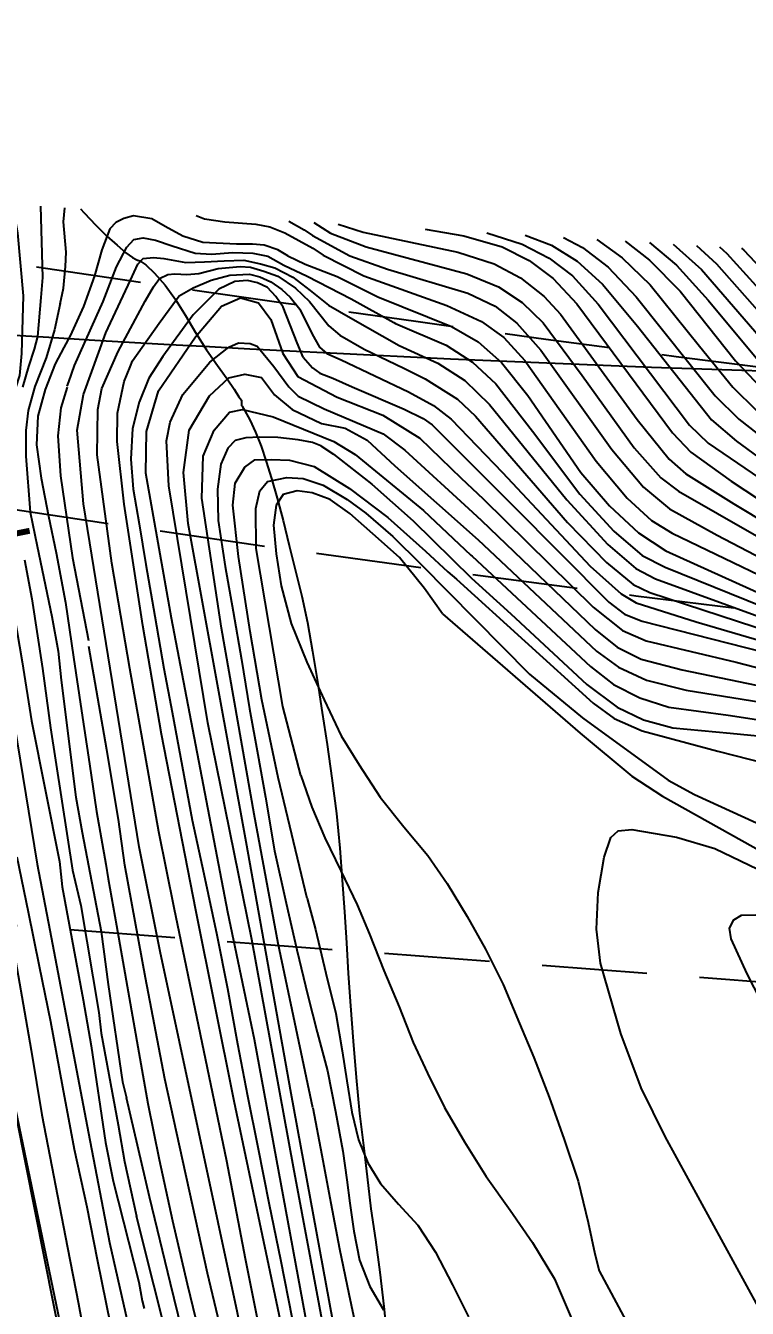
# Model space of a CAD drawing. Header units: millimetres. Extents: x 10470 to 11266, y 1103 to 1807.
# Drawn here: x 10671.6 to 10705.9, y 1507.1 to 1568.1 of the extents above; entities that cross this region are included whole.
import ezdxf
from ezdxf.xclip import XClip

# ---------------------------------------------------------------- set-up
doc = ezdxf.new("R2010")
doc.units = ezdxf.units.MM
doc.header["$LTSCALE"] = 10
doc.header["$MEASUREMENT"] = 0
doc.header["$XCLIPFRAME"] = 2
doc.linetypes.add('DASHED', pattern=[0.75, 0.5, -0.25])
doc.layers.add('TX-PAPR', color=2, linetype='Continuous', plot=False)
doc.layers.add('TZ-BASE', color=253, linetype='Continuous')
doc.styles.get("Standard").update_dxf_attribs({"font": 'GulimChe.ttf'})

# ---------------------------------------------------------------- blocks, each defined once
blk = doc.blocks.new('JD-FGFJ5DTHFDFHDFHDFHDFH')
at = {"layer": 'TZ-BASE', "linetype": 'DASHED'}
blk.add_line((117.829284731386, 33.6825466810842), (179.0487822549476, 29.03800349216908), dxfattribs=at)
at = {"layer": 'TZ-BASE'}
for points, elevation in [([(194.1566750728525, 33.95694812387228), (193.1583013818017, 34.78461232362315), (190.4774215832585, 36.97295343130827), (189.5865885685489, 37.88396813633153), (188.648694276344, 39.044355433085), (183.4361320326279, 46.7778207581141), (179.8227686572354, 52.69410863920348), (176.5920968855207, 59.18972782278433), (176.1193219354318, 59.95968678279314), (175.6345059894666, 60.57652049983153), (172.5581696497393, 63.57859445619397), (166.2775418742094, 68.92731169663602), (164.6075017498515, 70.63232237921329), (161.3965598117793, 74.30704282404622), (159.016869637504, 77.44386590941576), (155.1418446451426, 82.46903158072382), (153.6206314903684, 84.183115925116), (150.202481275046, 87.54840364475967), (146.260004511656, 91.24143811612157), (141.5729565882066, 95.52042840537615)], 38.99999999999999), ([(146.7472734198673, 76.7775167102227), (149.5312000242702, 74.45227078860626), (150.831257719954, 73.47427924594376), (155.7876754196477, 70.45855892176041), (159.7183362303185, 68.06707873509731), (162.1460033687181, 66.30836747161811), (164.0032096048526, 64.66762669285526), (168.1336384581809, 60.10420742956921), (170.4183957660862, 57.84173623810057), (173.2079365010723, 55.14375970890978), (174.0601295534289, 54.06760981742991), (176.5281266291568, 50.05369019444333), (179.6158005881589, 45.06669780536322), (182.4348168327124, 40.928864661837), (184.8246677520219, 37.80239408969646), (186.9192642559356, 35.37547875591554), (188.6076979518111, 33.74516245233826), (192.5268398688058, 30.60832181660226), (193.8159789679921, 29.34967825678177), (196.2606388147397, 26.35829884279519)], 45.99999999999999), ([(143.4288589026255, 78.62342936184723), (146.8210118721181, 74.95125091599766), (148.7350010042719, 73.1500538707478), (149.9851059825742, 72.34763957222458), (154.1531360042864, 70.17169245856348), (157.7443093983748, 68.4953328826814), (159.6717705510673, 67.32038860407192), (161.8049126208643, 65.7379417475895), (163.5122386235744, 64.17081664566649), (167.6374407037511, 59.51472348137759), (170.7452981510432, 56.53345807158621), (172.87243261814, 54.49423476617085), (173.708483669383, 53.46402205905179), (176.4789726796735, 49.07099793007364), (179.762723264168, 43.86917307652766), (182.4971799332125, 39.96178137726383), (184.943064163439, 36.84776281297673), (186.9280926787178, 34.62026154634077), (188.326865703275, 33.36899341677781), (192.0758592478815, 30.40229897381505), (193.2733062246698, 29.25903983745957), (195.5574257456465, 26.69372909446247), (196.3125003575697, 25.73736599902622)], 46.99999999999999), ([(138.9022479454288, 92.00286443514051), (141.0447866490576, 89.74099835037487), (143.6999676983396, 87.25367517455015), (148.6824860256747, 82.81291696761036), (153.8147526557441, 77.729041900835), (158.870001287898, 72.75127836078173), (162.5173699209408, 69.4065393024357), (169.6321092629223, 62.99475541600259), (172.5258808391518, 60.1344204369816), (173.9525405432214, 58.39769206265919), (175.1400033223617, 56.42193117598072), (178.6025954404322, 49.94220464647515), (181.1548412087141, 45.94533993618097), (184.7877607874689, 40.73041039519012), (187.846291265887, 36.61601905350108), (189.3513921179692, 34.91540508315666), (190.6652378002473, 33.88349971722346), (193.2226441926614, 32.17408215202158), (194.1792717563803, 31.27641569648404), (195.3220636685437, 29.93660360074136)], 41.99999999999999), ([(141.9649466446135, 77.89447825332172), (145.0637921071902, 74.54613477998646), (147.3201060479041, 72.3572237190092), (148.2331993929984, 71.67101126961643), (150.0514076693216, 70.74839815328596), (153.4767039580038, 69.32621938030934), (157.5539153605059, 67.78585157362977), (159.1696351272985, 66.86130763299298), (161.0666941220697, 65.47039629681967), (162.7922037862008, 63.90091851726174), (166.8600229643052, 59.20732405543095), (169.5484040358861, 56.64138880342944), (172.4562862787279, 53.94701072800672), (173.4254624756577, 52.78948098869296), (176.7835831929988, 47.59192937321495), (180.4253089097328, 41.93017968570348), (182.9410924740951, 38.48822740121977), (185.4195953493763, 35.52095033193473), (187.4201766295591, 33.47486458369531), (192.1537518307159, 29.69260613794904), (193.5841062328836, 28.37737505481346), (196.3562488470925, 25.21356989647029)], 47.99999999999999), ([(137.8469034548034, 91.35560750588775), (141.4068735979672, 87.85655370162567), (143.6682600542554, 85.59346225188347), (147.228230197652, 82.0944084476796), (151.2747466747533, 78.47898282587994), (155.6470545595512, 74.44838531926507), (159.0867533369164, 71.35349122830667), (164.7530263645458, 66.56890445161844), (168.6363924762991, 62.92050414532423), (172.1493895420572, 59.37751156504964), (173.7805019928201, 57.44933524780208), (175.25179158026, 55.06881172733847), (178.6675453404605, 49.01492815936217), (181.2826827340468, 45.00410468271002), (185.8650058295461, 38.59972629800905), (188.2105023669137, 35.6445351629518), (189.6367326292675, 34.27754462498706), (192.9941281409119, 31.84227738558548), (194.0120023980562, 30.92091767501552), (195.5805061152787, 29.0450317428913)], 42.99999999999999), ([(141.4587815462146, 76.09873742959462), (144.2882856538927, 73.07391584618017), (146.2332298483234, 71.27315553056542), (147.6098625566228, 70.32978170807473), (149.552098128217, 69.5183102596784), (153.606340350816, 68.22943066537846), (156.7917412004608, 67.3116549719125), (158.3385884415475, 66.59701116319047), (159.9208133310312, 65.52325169253163), (161.6081019631238, 64.1009437738685), (163.1199747938081, 62.44462487631245), (165.9481544328737, 59.03559235302964), (168.2096779641579, 56.84635854436783), (172.2263180264563, 53.24585848447168), (173.1208820065949, 52.21142892789794), (177.8306831563241, 44.95705229870509), (180.9411859749816, 40.27932998549659), (183.4294993605872, 37.0631393128424), (185.7839237095905, 34.35866785538383), (187.5831205442955, 32.70774141681613), (191.9018168917391, 29.33356855687452), (193.1890637941542, 28.16950573207578), (196.2988280407444, 24.81488939252449), (196.370829793188, 24.72141053935047)], 48.99999999999999), ([(137.4418827618938, 77.16883024765411), (140.4299251349876, 73.91691149526741), (143.4026690279134, 70.94199417892378), (145.1492516449944, 69.4506303225644), (146.38591382507, 68.67204415000742), (148.0888031624199, 68.07520284235943), (154.8851413550728, 66.4540596534498), (156.5061018390697, 65.99124648910947), (157.7725737674336, 65.37138013006188), (159.0258419663878, 64.45732877339469), (160.3654463656421, 63.17115377739538), (162.7056827659544, 60.26098735124106), (164.2858450339991, 58.31614102929598), (165.4167799192364, 57.20699856407009)], 50.99999999999999), ([(129.9548559102113, 32.5501765969093), (130.9506086968177, 26.81184990791371), (131.452309209446, 23.73170346341794), (132.6731575407321, 17.42796173709212), (133.1975616602285, 14.75851140625309), (134.9644088713976, 5.201618485036306), (136.6432770235115, -2.989736205956433), (137.9142414627713, -14.3781669017626), (138.2320097936899, -16.60374155343743)], 53.99999999999999), ([(130.2709509628185, 36.00199411378708), (130.804391325597, 33.38939629192464), (131.3332391229924, 30.80651224358007), (131.8701024746115, 28.16610645246692), (132.4406831281958, 25.06890405068407), (132.9918963542441, 22.11355686635943), (133.6011429804494, 19.36802894831635), (134.0899213680823, 16.86497247923398), (134.7215334229404, 13.74698142532725), (135.332270155981, 10.56895520724356), (135.8557620826468, 7.609188797068782), (136.3876945510565, 4.794700593338348), (136.9131193596404, 2.239624514069874), (137.5238560927974, -0.938401704072021), (137.7166754188947, -2.046036068059038)], 54.99999999999999), ([(141.7800409787451, 85.46069185296074), (144.1023403743748, 83.13677079312038), (149.6517420980963, 78.03190054942388), (151.9645290925109, 76.07540851598606), (153.7517522962007, 74.4891262340825), (160.0159625470114, 69.57005604321603), (163.6374573376961, 66.75347312074155), (165.5470842962677, 65.00871036731405), (172.6304876017966, 57.79581499949563), (174.1330463094055, 55.9476457106648), (175.5142762118485, 53.70049573743017), (178.6693423041434, 48.21581816783873), (181.4874881280703, 43.94308899639873), (184.65274045564, 39.52681239473168), (187.0963113412727, 36.4739356993814), (188.9339574018668, 34.50634814315708), (190.9176277854131, 32.92462266294751), (192.9518567663908, 31.43169010733254), (193.8444739679981, 30.54388409882085), (195.8582040262409, 28.08703260036418)], 43.99999999999999), ([(148.7918074822519, 84.79086429422023), (151.7424641679681, 82.1417767679668), (158.9498569701973, 74.11329481762368), (160.7237596951309, 72.12974537757691), (163.0138726706791, 69.97721036168514), (171.9585599593702, 61.92785591341089), (173.6349851246341, 60.14842508459697), (174.6941148672486, 58.49151951342355), (177.7468225272314, 52.33348851039773), (179.6589435917558, 49.00164128583856), (182.8833045708307, 44.15205985668581), (187.7712708164472, 37.26081559847808), (189.366820793919, 35.30212723073782), (190.5202701076632, 34.34382882557111), (193.4970686801535, 32.4843764079269), (194.733533073304, 31.23349242313998), (195.0548808877065, 30.85832776519237)], 40.99999999999999), ([(136.503157965024, 76.78430057223886), (138.5867374423542, 74.82907642016653), (142.4532698958938, 71.01089992636116), (144.7034378034587, 69.0903222792549), (146.1330918785534, 68.1754825602984), (147.2357792314142, 67.77230045112083), (154.5399088923587, 66.03637201472884), (155.8522520656988, 65.62464099767385), (157.1518414179445, 64.95214016234968), (158.3670981053147, 64.01745194301475), (159.6982956272841, 62.6086027242709), (163.4559231552994, 57.90440019685775), (164.5812064267811, 56.78663957159733), (170.0996726263256, 52.47279834200162)], 51.99999999999999), ([(194.8430535229854, 31.58908743510256), (194.0620104018308, 32.42432324204128), (192.8148350944975, 33.33708285627654), (190.4153093623463, 34.79154711274896), (189.374226464628, 35.73908758867765), (187.6220593283942, 38.02398763620295), (182.7404451655166, 45.05530288955197), (179.6084521083976, 49.87970933062024), (177.8243411727599, 53.08859168668278), (175.0296610029181, 59.31335444713477), (174.41370624915, 60.41260621050606), (173.3359741059248, 61.75695645407541), (170.9049535037484, 64.0328426558408), (163.2437230808428, 70.69522438012064), (161.9026387620834, 72.01992728380719), (159.8482598311093, 74.59178110281937), (154.8951475960203, 81.34094238787657), (152.620827133389, 83.90542054158868)], 39.99999999999999), ([(135.8258772020927, 75.86812726128846), (138.631689542497, 73.84830099967076), (143.1283706630929, 69.63322068273555), (144.9377926255693, 68.20595562364906), (146.1685194605961, 67.55675247887848), (149.0806107752142, 66.83566622523358), (154.0913845563482, 65.65913507319055), (155.6676210928999, 65.0513895357144), (156.8882696417859, 64.29607211711118), (158.100633454218, 63.20082292472944), (159.7514641915623, 61.2044780474389), (163.2724750888592, 56.76405175752006), (164.4659347966954, 55.74944750865689), (170.4864113592485, 51.3246274345438)], 52.99999999999999), ([(139.5630520365376, 75.81718441576231), (142.1594490564312, 73.00587194482796), (144.4013780008245, 70.85319182649255), (145.963966856827, 69.61913853435544), (147.2357169879251, 68.9280199019704), (149.0858230551821, 68.30238036811352), (152.1947603867156, 67.53757353225956), (156.5931949955993, 66.60838961350964), (157.5684585852723, 66.26098299061414), (158.8488308845263, 65.508008549863), (160.3287787563459, 64.34945552382851), (161.7935859989666, 62.87565727031324), (164.4205309540557, 59.56652132060844), (166.2412021868222, 57.6450484751258)], 49.99999999999999), ([(133.7636227302719, 75.7895696091582), (134.9264808852167, 75.18476232275134), (135.9891673130041, 74.571241761907), (136.9429742907232, 74.04910007159924), (138.7781945121242, 72.74653529142961), (143.3870987615373, 68.64300129492767), (145.0229776401829, 67.46346642903518), (145.8171071158431, 67.07708477362758), (148.2059293816274, 66.52859793487005), (152.570001264743, 65.65159373817733), (154.2771393736184, 65.11396103794686), (155.556121088448, 64.43903900886653), (156.6640670451452, 63.59420816437341), (157.8846452835423, 62.25039639312308), (162.232992037927, 56.50710724195233), (163.115538327751, 55.6594305949402), (167.9879000134533, 52.32669134723255)], 53.99999999999999), ([(126.7057050759322, 77.00629031268181), (127.9408047270845, 72.00821867783088), (128.7938356089871, 68.48644803150091), (129.6213078222645, 64.73485965293366), (129.8630327785213, 62.47995109570911), (129.8433237956197, 60.61196702247253), (129.5896996466327, 58.81467151897959), (129.1473656669259, 57.09199594717938), (128.6892626625777, 53.97913088707719), (128.7304893367109, 51.93437377060764), (129.4851797558949, 46.40122127329232), (131.2409880370542, 35.65115834877361), (131.8325897280592, 32.51631259912392), (133.6747435376747, 22.86662076157518), (134.6731937344593, 17.67330735531868), (136.8796644128452, 7.945266614027787)], 55.99999999999999), ([(149.5313344798342, 76.5679847378633), (151.8086633054772, 74.53635292249965), (155.3480968557997, 71.92575060337549), (162.8697878419189, 66.566920583311), (164.8182676930446, 64.81936344818678), (169.8024867618224, 59.53173124656314), (173.1957103322493, 56.19379464536905), (174.0336346557888, 55.1649744345923), (175.5108001530461, 52.80175849189982), (178.6437160745263, 47.49519986886298), (181.4346754893195, 43.3000829834491), (184.4742226168746, 39.15206278004916), (186.9474361519387, 36.07885645667557), (188.6003625970043, 34.37567149999086), (192.094741531997, 31.59727154741995), (193.4058959226531, 30.44841116986936), (195.2453734144801, 28.26922780735185), (196.1646711846697, 27.02978563029319)], 44.99999999999999), ([(131.5274309238885, 75.73038677091245), (132.1910748213995, 75.30547655193368), (133.0122920622234, 74.8983726609149), (134.0891110624652, 74.33227336429991), (135.5909399127122, 73.69159933773335), (137.5419685435481, 72.4303155275993), (140.2229768182733, 70.63737873424543), (142.3297901888145, 68.80100235156715), (144.4028012092458, 67.22125200059963), (145.5479063065723, 66.59563267824706), (146.9773176228337, 66.26191505696625), (151.514733889635, 65.50967114715604), (153.3257715640939, 64.97901665302925), (154.6177964387462, 64.3274285447551), (155.7562703418662, 63.47982698545093), (156.8691169791564, 62.27441078866832), (161.4267481867864, 56.14761411695508), (162.2904187694367, 55.22246064257342), (164.2160700613167, 53.84876754629659), (169.4938379759551, 50.36331128160236)], 54.99999999999999), ([(131.241546305042, 75.24682437308365), (131.5583401775511, 74.95363368833205), (132.0340610696876, 74.5998245915398), (133.0132374773675, 74.14161585085094), (134.0990787206392, 73.59388881217455), (134.8201293635066, 73.26142268360127), (135.7545075368544, 72.74991702928673), (137.0664698278706, 71.87606603867607), (138.2227037111297, 71.0874649589532), (140.136083604797, 69.78760635602521), (140.7308449436387, 69.36160975904204), (142.2191558195045, 68.26170760317473), (144.040372765332, 66.8691602954641), (145.2019551792182, 66.17217383231036), (146.7234765285975, 65.66969609260559), (151.2242517620616, 64.7202798257349), (152.9519191855507, 64.16798031912185), (154.2068248438591, 63.51399668614613), (155.3287729081349, 62.62647727364674), (156.0988874052418, 61.78792388917645), (159.7490535697434, 56.77813445247011), (161.2677636536246, 54.88413318648236), (162.0540810673265, 54.1987097831443), (164.3327812181087, 52.77422143763397), (169.5471171893587, 49.63775693869684)], 55.99999999999999), ([(131.4736544805637, 71.36373691895278), (131.2256913357414, 71.2505930152256), (131.0336967789626, 70.90046346955933), (131.0096842606727, 70.32414191198768), (131.2912117308588, 68.36660381144611), (131.3895675312961, 67.02293440583162), (131.4901960253192, 63.52451268298319), (131.4061774217407, 62.57249785703607), (131.2512399201514, 60.716587987612), (131.1000346846995, 60.11067718570121), (130.8192329104932, 59.28973087150371), (130.5328283654526, 58.32010906236246)], 57.99999999999999), ([(130.6333632275928, 50.10764740069862), (130.9804874286056, 48.24843527923804), (131.4901771691802, 44.947212827974), (131.865276456374, 42.12720515171532), (132.9166546963679, 35.36895095056389), (133.3045827183523, 33.68000056338497), (134.1731512866099, 28.59444840747165), (134.2763195967418, 27.62167059112107), (135.081875066564, 23.27104534796672), (135.3826072937809, 21.51893762883265), (135.9592575390707, 18.93205603392562)], 57.99999999999999), ([(131.5671416191617, 71.36023111169925), (131.7212667932326, 71.35445135249756), (132.0740439550427, 71.2001820076257), (132.6344868326851, 70.78653908678098), (133.3200691060629, 70.35295581480023), (134.6874025221914, 69.56330074300058), (135.6305392060603, 69.23903157550376), (136.8362974727352, 68.89629729423905), (138.1870268324274, 68.17449749575462), (139.6440795405069, 67.51790165220154), (141.0832142160507, 67.08659042610088), (141.0990407023346, 67.07952290930552), (141.7587302396132, 66.9113194879028), (142.4615604935389, 66.61795530992094), (143.9146919658815, 65.78448069706792), (144.310812434298, 65.51488886523293), (146.0841507883742, 64.55946102115558), (147.8847452786868, 63.92452171811601), (151.6939671404252, 62.78606377949473), (152.9907623531763, 62.16795812174678), (154.0193859786377, 61.35964382719249), (155.1591255370295, 60.07097677246202), (158.5369189651392, 55.35650099714985), (160.0384494815371, 53.55535635160049), (161.2743263047305, 52.53835060965503), (163.5475280860846, 51.27896916278405), (168.9060357988055, 48.46999983553542)], 57.99999999999999), ([(133.3466459947522, 71.59549843787681), (134.0136416340829, 71.23838715685997), (134.9797785056289, 71.01722364034504), (135.8852836781298, 70.79078671592288), (137.005633631954, 70.55251796351513), (138.0099934426835, 70.24311576562468), (139.3123415527516, 69.52089376101503), (139.6441808716336, 69.30831976095214), (143.0316653822083, 66.96886844048277), (145.1711534732895, 65.63441468618112), (146.8745062300586, 64.98334203090053), (151.647777081409, 63.70351757429307), (153.1554325513425, 63.07345735188574), (154.2817389035481, 62.33951273630373), (155.2741504931473, 61.3744761281414), (157.1307092599745, 58.86010683182394), (159.6054713478079, 55.43573133437894), (160.8704629104468, 54.01198688178556), (161.6996701437165, 53.37327259493759), (165.4144163403253, 51.24755004409235)], 56.99999999999999), ([(129.614767688181, 69.55136578471866), (130.2952781880449, 65.65213243442122), (130.5751148931449, 62.65449935849756), (130.4929870347842, 59.90400676534045), (130.3906446766923, 58.87056705466239), (130.0569371476595, 57.79565497679869), (129.6716027700168, 56.33205042983172), (129.4405424574798, 54.05994962563273), (129.4681473911623, 52.2694127788418), (129.745531511202, 49.81758229411207), (130.5259873459581, 45.26238500565523), (130.9619057154341, 42.46148835739587), (132.2908735043602, 35.7759431626182), (132.4171240299765, 34.57029050460551), (133.4183008355612, 29.20154934906168), (133.8007732023543, 27.01499528990826), (134.4779499786382, 22.42969887697836), (134.8521367495705, 20.58393652719678), (136.0619127054815, 15.78752698213793), (136.2241195791285, 14.90516930655576), (136.3267813182902, 14.5448916668538)], 56.99999999999999), ([(132.3287296950875, 62.26924314448843), (132.4866655878432, 63.01878736139042), (132.5821682288079, 64.05032004608074), (132.6075407491298, 64.72353900055168), (132.481927940622, 66.16741309082136), (132.5979470129241, 67.40849327517208), (132.8468423371378, 67.76587125123478), (133.4388594700431, 68.04119017458288), (134.504477923736, 68.02198758191662), (135.6643225066946, 67.5633520456031), (137.0368115273304, 67.23512285063043), (138.2618949143507, 66.67025325598661), (139.1897701761627, 66.30334396881517), (140.1538988208922, 66.16340516135097), (141.6322797637549, 66.05950612196466), (142.2866606070311, 65.9337853238685), (143.0015907619381, 65.64343693637056), (144.3373429449275, 64.91402266488876), (144.8224206248415, 64.58769841433968), (146.7565311552316, 63.6054085160722), (150.704242723732, 62.19670006621163), (152.3431821514969, 61.43020106042968), (153.4072932240088, 60.66830310341902), (154.409260157845, 59.58034219569527), (157.8026148751087, 54.80399699788541), (159.2739254022599, 53.04018435999751), (160.4209682621877, 51.9842933503096), (161.4057418575685, 51.38203820434865), (168.4579228220682, 47.97841431613779)], 58.99999999999999), ([(147.0730217765667, -31.9927073949948), (144.4484600071155, -18.23606953042326), (142.9609388375829, -9.852645014529116), (142.0147110578255, -4.600853174808435), (141.018559754506, 0.202086110599339), (139.3681453740865, 8.40352088806685), (137.5646522956667, 15.72710180899594), (136.5764041044458, 19.85072271240642), (135.4885052730679, 24.55137088586343)], 58.99999999999999), ([(143.1391342085553, 64.55265496642096), (142.6698328180064, 64.82958852505544), (142.0139031814178, 65.05851009400794), (141.4691193177714, 65.10644313669764), (140.7061489845219, 65.10361871682107), (139.1088562074292, 65.18709269474493), (138.1606400625315, 65.4859138354077), (137.3249521252001, 65.95340400014538), (136.6896104247426, 66.31122278113617), (135.8182381862134, 66.4578471139539), (135.3530416474096, 66.32204873999581), (134.9789490778348, 66.13587281660875), (134.6953974463104, 65.84174353157869), (134.314137663343, 64.83591502835043), (133.9645934183209, 63.6039845024352), (133.4429685248469, 62.14629027165938), (132.796854076907, 60.75806798384292), (132.5019097171025, 60.20201343501685)], 59.99999999999999), ([(132.6564441181254, 58.35735432867659), (132.7373610031791, 58.56161584856454), (133.0061450569774, 59.34191864513559), (134.0214612416748, 61.6136560261366), (134.3726482451602, 62.38122024422046), (135.0051988584455, 64.02737151068868), (135.4950203806802, 64.96754035161575), (135.8315449270303, 65.3232008041814), (136.2737726418709, 65.40247112180805), (136.8551852320088, 65.28986109449761), (137.6533000843483, 65.0329109398881), (138.745641600719, 64.67916285741376), (139.5261431932158, 64.62467079336056), (140.5392156134767, 64.71280512103112), (141.4818088883185, 64.67241455754265), (142.1883088258619, 64.52988758636639), (142.9599919836037, 64.10744536365382), (144.0664263906656, 63.5917321050074), (146.1612484772049, 62.50923806458013), (148.1829464801704, 61.37795299355639), (148.2690196748008, 61.33879541791975), (150.6645584606158, 60.30113046383485), (151.925060928188, 59.50302795105381), (153.0336991576478, 58.46294277725974), (154.7768649040954, 56.21708594827214), (157.0201818422938, 53.23387554520741), (158.6303094915638, 51.47302727564238), (159.9846938730334, 50.31736188009381), (161.0719066079473, 49.76183486985974), (168.0081760810863, 46.96360470267246)], 60.99999999999999), ([(150.2978895669221, -38.685504891444), (148.6487886430696, -30.85708859324222), (147.6265391673951, -25.3952755733626), (145.6959548208397, -16.28380388213554), (144.7263636982243, -10.94356205436634), (142.8660473530181, -1.197647993452847), (141.9745353523176, 3.728875116445124), (140.3182207758364, 12.10233705030987), (139.3286241330497, 16.22135465365136), (137.3034662947175, 25.44435542222345), (136.3810785653186, 30.24203874845989), (135.4077289725828, 35.60648112086346), (135.0936226583435, 37.76581228309078), (134.5525502751116, 41.08282880822662), (133.6919992782641, 45.99605325370794)], 60.99999999999999), ([(134.5040437809075, 60.90137154777767), (134.6034195510729, 61.13655925600324), (135.6729258012783, 63.39189638174139), (136.0147486503993, 64.15599718404701), (136.2772714232269, 64.42362409137422), (136.7635464701743, 64.46592859353404), (137.2568643960112, 64.42725019715726), (138.2945953324961, 64.23194374277955), (139.1896186470112, 64.2690103406785), (140.1251666654134, 64.30960246862378), (141.0607146837283, 64.35019459680188), (141.8517866574111, 64.17422734055435), (142.5212868970411, 63.98768370039761), (143.3775373353565, 63.53180077875732), (144.2073559604469, 62.91042715049116), (145.0847445459513, 62.2115963610122), (146.117177298147, 61.60784819547553), (148.4397621229291, 60.29746919689933), (150.2704069596366, 59.45990335888928), (151.5630513343494, 58.62739558587782), (152.7223613679816, 57.49415704864077), (156.4006401423248, 52.95524846611079), (158.3464534597006, 50.83235990512185), (159.6764761063387, 49.69584989361465), (160.6212559062114, 49.19844995596213), (167.3844394767948, 46.73680637695361)], 61.99999999999999), ([(135.0798357393651, 59.99899096274748), (136.3723588946159, 62.3919979861239), (136.7617469486722, 63.07864121347666), (137.0542265407275, 63.47126768849557), (137.4453640444844, 63.66848671989283), (137.7695474091743, 63.69668972142972), (138.3439123650314, 63.66506217879942), (138.9112295682426, 63.71441848244285), (139.8291668230086, 63.95746754633728), (140.8827591916488, 64.04912699060515), (141.3760796135757, 64.0104474396212), (142.0050574085035, 63.82037983741611), (142.6780826542526, 63.5933450582088), (143.5043786510942, 63.01246277586324), (144.1721057122923, 62.37698628526414), (145.0882409494079, 61.23274912382476), (145.6167877725093, 60.78915475332178), (146.7778350187582, 60.11500143510057), (148.6582555154455, 59.21244560636114), (149.6762369806529, 58.70988954696804), (151.2048379438347, 57.74066305434098), (152.0669000884518, 56.92834875517292), (156.4370620642731, 51.87682113680057), (158.2813730877824, 49.98492036410607), (159.5520915300585, 48.94329229911091), (160.340609267063, 48.55344228306785), (167.0264528785483, 46.36579211510252)], 62.99999999999999), ([(143.1391342085553, 64.55265496642096), (143.9685911636916, 64.15380694338819), (145.487471950124, 63.57003353349864), (147.429582009674, 62.61096255882876), (150.9145270597655, 61.19505553261843), (152.1951788215665, 60.45959956228035), (153.2909986079903, 59.48969227966154), (154.5445163547702, 57.91800710372627), (157.06567798779, 54.26260811212705), (158.4299976490729, 52.67453183681937), (159.8096875403426, 51.38669797230978), (161.1013554303499, 50.5428315026802), (167.7549381798308, 47.52891936479136)], 59.99999999999999), ([(135.660666431213, 59.27535756328143), (135.7609179445135, 59.56454139197012), (137.0347900308261, 61.34808135277126), (137.9827030777233, 62.65448661678238), (138.6434109887341, 63.03835007082671), (139.5102555364429, 63.39934900333174), (140.3876679689565, 63.638873898366), (141.3232137280866, 63.67946445802227), (141.8235792880587, 63.55980357708177), (142.3345128514047, 63.31866729713511), (142.8560119217436, 62.95605677302228), (143.2559441320191, 62.58286891685566), (143.7140118099633, 62.01074965542648), (144.3059660600265, 60.83830969926203), (144.6459895060689, 60.21512176014949), (144.9983516375069, 59.91939242678927), (145.678422139812, 59.61137495620642), (148.8739901305817, 58.0966566723655), (150.0724482498772, 57.44680936535588), (150.9135134305689, 56.79545496881474), (153.3509237123653, 54.25308967818273), (157.512410940777, 49.80420104239602), (158.9834395206417, 48.49986122437986), (159.6978467446461, 48.05999712884659), (162.5391447444854, 47.16617987776408), (167.6737470504595, 45.65095611155266)], 63.99999999999999), ([(143.8794650366763, 59.74377792858286), (143.5832509391475, 60.42567103478359), (142.9238389540114, 62.11331964406418), (142.5825513210439, 62.61271200084593), (142.1812895831536, 63.04075201466912), (141.6986211071489, 63.26330296334345), (141.2245181000035, 63.38739692472154), (140.6333132447326, 63.33596383727854), (139.8707382390567, 62.97201297385618), (138.6540271122358, 61.74185854371171), (137.2045251910167, 59.76396430225577), (136.5403745133954, 58.73390105855651), (136.0896427875268, 57.60358300089138), (135.7723257375474, 56.34735416446347), (135.6841953811818, 54.89123671030393), (135.794445748179, 53.46241556800669), (136.0772706333373, 51.82677316071931), (136.4032495993015, 49.87969901895849), (136.8274869269808, 47.42623540823115), (137.2562301504659, 44.94405426073354), (137.6581020495214, 42.86305378581164), (138.1260051154241, 40.29996215249412), (138.594904418278, 37.73695718875388), (139.1480505263899, 35.18630033556838), (139.7766645797819, 32.29891719989246), (140.273371852003, 29.73933522513835), (140.7492038022319, 27.11971808597445), (141.2343858615786, 24.64646206022007), (141.7162316018948, 22.20001776638674), (142.2644468267681, 19.47527850058395), (142.796804282727, 16.86359024595004), (143.3574542876158, 14.05360793787986)], 64.99999999999999), ([(132.3270089522994, 62.28978344990173), (132.0540734974784, 61.04354013968259), (131.661375798576, 59.7104399818345), (131.1207179525227, 58.34564251737902), (130.8052580723888, 57.20751390274381), (130.6995476449665, 56.25705974688753), (130.6913430099958, 55.04147556103999), (130.9050828395702, 52.36807103821775), (131.2334773741895, 50.75885141501203), (131.9384342640114, 47.41985189320985), (132.2326833927073, 45.77000993408728), (132.3716622946085, 44.38903941010358), (133.0815428722417, 38.82766635902226), (133.3774173186976, 37.1591419596225), (134.2775957120466, 32.44324434304144), (134.6092182534048, 29.93069693411235), (135.2942754000251, 25.30992328067077), (135.4885052730679, 24.55137088586343)], 58.99999999999999), ([(144.3240361852804, 12.35783682612237), (141.5596353964065, 27.3158705807873), (140.3016069035803, 33.36756231001345), (137.6232573259331, 47.33649585925741), (136.3968182776298, 54.22634486283641), (136.4329478261934, 56.21358186122961), (136.9967044185905, 58.14229610044276), (138.7600382021628, 60.6975007133442), (139.9912073341548, 62.16214720666176), (140.8976527404448, 62.55428233213024), (141.7544777910807, 62.31554656208027), (142.3452182567271, 61.53153016383294), (142.9043691592233, 59.90935785270995), (143.625883113622, 58.82344132912112), (145.4883352365869, 57.83678307797527), (147.6529359075357, 56.98083562776446), (149.4206829048635, 55.88151217286941), (151.3788872357691, 53.99645098659676), (152.4268304804282, 53.01390248560347), (157.648395814118, 47.86016602406744), (159.052203152969, 46.7462481330731), (160.1633279468515, 46.25691899866797), (164.4491099668667, 45.24052084959112), (167.5100473319762, 44.45871942996746)], 65.99999999999999), ([(151.1063948412484, -38.88773433532333), (149.4540648355614, -30.95511657564202), (146.3530509973061, -14.51571937429253), (145.2072220012196, -8.718374747142661), (141.8148609667842, 8.85176479088841), (140.7603719983308, 14.33656544686528), (137.0857339724316, 31.49291342461947), (136.0755183640576, 36.46878017869312), (133.437975405046, 52.77664208976785), (133.1335800024972, 56.27555783931166), (133.4353463372972, 57.96836230461486), (134.5040437809075, 60.90137154777767)], 61.99999999999999), ([(145.4818889556336, 10.24036179116229), (143.4124269356544, 21.24874003703007), (141.4353134002595, 32.0639015462948), (139.3486997333821, 42.35663333081175), (137.495128769282, 53.6218444473343), (137.3889551419707, 55.7550706086331), (137.5500372902316, 56.64193971332861), (138.149750524055, 57.96372052963125), (139.4451013783691, 59.50472088961396), (140.3360758819617, 60.21703613310819), (140.7952635180554, 60.41568522213493), (141.3538219885377, 60.3849282998126), (141.6827867002576, 60.25484615226742), (142.4811930440483, 59.29274861863814), (143.2007827264606, 58.32379426679108), (143.635969623836, 57.88555228541372), (144.8798607825302, 57.27961284754565), (147.6829073678819, 56.09516103810165), (148.7040561192262, 55.31114255241118), (151.91302184097, 52.37941652815789), (152.3549617637473, 51.96956031577429), (157.74407864979, 46.80370550911175), (158.7990594820003, 45.96353129402269), (159.9275000702764, 45.39079871890135), (161.8751121507958, 44.88405698671704), (167.2263479378598, 43.76796093635494)], 66.99999999999999), ([(132.5019097171025, 60.20201343501685), (132.0862852389109, 59.41844231722644), (131.619184086856, 58.19937155902153), (131.2730628305872, 56.93963306391379), (131.2013019004662, 55.57226831046864), (131.419672395481, 53.98522252449766), (131.7828094396973, 52.18793248466682), (132.138104269281, 50.4461717135855), (132.5797072601854, 48.08154747309163), (132.9666998400644, 45.47929599729832), (133.3458502051362, 42.93257379013812), (133.7214909117902, 40.41465578915086), (134.062902659236, 38.15173068683362), (134.4950688712997, 35.64174157043453), (134.6171040623449, 34.95318542612949)], 59.99999999999999), ([(150.8433821082581, -33.24853922991315), (149.6641091927013, -27.77327467990108), (148.3848349891196, -20.71314407105092), (147.5516865583195, -16.36465618986404), (146.7738465201692, -12.17662759998348), (145.8917470345623, -7.270421906723641), (145.2262952567544, -3.898965176718775), (143.895391582686, 2.843949644942768), (142.7565714335942, 8.796984789601993), (141.1415786294092, 16.90126467123628), (140.2424194790947, 21.53323124838062), (137.7450208381051, 33.57250516029308), (137.0171257435868, 37.1864345719805), (135.638647643209, 44.94212796131615), (134.7894576513791, 49.95029862324009), (134.0937207009993, 55.09577246877598), (134.113404805219, 57.24599230731837), (134.3150576704356, 58.25515578262275), (135.0798357393651, 59.99899096274748)], 62.99999999999999), ([(143.8794650366763, 59.74377792858286), (144.325433104008, 59.22898731287569), (144.6627024702611, 58.97224477160489), (145.2841273374215, 58.74022429675097), (146.2069988955918, 58.33416987187229), (148.676632428891, 57.26164486061316), (149.5735571854166, 56.82472432975192), (150.0010152767645, 56.51861306617502), (151.0252728074847, 55.50081899098586), (153.8240690830571, 52.70177443645662), (158.3921079473803, 48.09543551452225), (159.14232923495, 47.52800669043791), (159.9829015590949, 47.19324914587196), (166.5667750167195, 45.5138593747397)], 64.99999999999999), ([(153.0728511172638, -40.79113599995617), (150.8199343364104, -29.64176304813009), (148.6591526520788, -18.12417303823167), (147.2338141197397, -9.851316029089503), (144.8930663413194, 3.00062707165489), (143.1023748320877, 12.52366058604093), (140.5940783986298, 24.38957080547698), (138.7784603503533, 33.46174910996342), (137.1496732398227, 41.81827631697524), (136.250187293801, 46.99607149552321), (135.3645543151652, 52.75195353245363), (135.0407691594737, 55.73639824794373), (135.0518785297754, 57.08342612482375), (135.370245947619, 58.58537956670625), (135.660666431213, 59.27535756328143)], 63.99999999999999), ([(145.8881709889683, 10.68225835979683), (143.3070930239628, 24.74531202606158), (141.1594375109999, 36.716881902772), (138.4056590273103, 51.84111895714886), (138.1956989405444, 54.25453469221247), (138.4630558535282, 56.26735191914486), (139.4272998072556, 57.89867258752929), (140.3485641847656, 58.75253770768177), (141.1075204492954, 58.92909559706459), (141.8951053591445, 58.77654995798366), (142.5203842968913, 57.94670001819031), (143.3556872628687, 57.24565247399732), (144.739920205815, 56.59235885512317), (145.8664060716401, 56.35876705503324), (146.9117378215888, 55.78652232023887), (148.2339039184444, 54.57517446018755), (152.1820486711222, 51.05871746042976), (157.8187774241669, 45.7681573763839), (158.8534402459336, 45.00777897919761), (160.1936390730843, 44.38674957765033), (162.0693517772888, 43.92336325754877), (166.5122572516266, 43.19736217567697)], 67.99999999999999), ([(132.6604326434317, 58.30974376760423), (132.361685519747, 57.33161216619192), (132.2136514953745, 56.00063211080851), (132.3459444611217, 54.10089289676398), (132.9164858325385, 50.19622373289894), (133.6679794364318, 46.28277530253399)], 60.99999999999999), ([(144.332284271688, 24.06677469483111), (142.6867563987325, 31.87585857778322), (141.5519820302434, 38.02533553238027), (139.98961878501, 46.85601705830777), (139.0542816997913, 53.04333323042374), (139.1194419573876, 55.03276245296001), (139.647194636811, 56.26893304201076), (140.3668329961365, 57.12504365597852), (140.9905053066614, 57.25865255878307), (142.450289899105, 56.90954619826516), (145.3321507682558, 55.73195100022713), (146.3395966980606, 55.10544152127113), (149.5880817989819, 52.45208304841071), (151.8439840451756, 50.32766829320462), (151.899944388686, 50.27786686533364), (157.528971777152, 45.03427687555086), (158.612381965504, 44.19110842217924), (159.8659711332002, 43.54943858820479), (161.2550986388524, 43.11620208679233), (164.0594775641803, 42.72277099650819), (166.9664226432214, 42.28792215278372)], 68.99999999999999), ([(144.718685679225, 55.53166317305295), (144.3233454574365, 55.67995716811856), (143.6409584812354, 55.81632804049877), (142.6737781631819, 55.91487362532644), (141.8043623370177, 55.93961471092189), (141.1447657772223, 55.90632239653496), (140.6428822037997, 55.77934649813687), (140.2892748379672, 55.41332213982241), (139.9615425597294, 54.64603043941315), (139.8058731422061, 53.47011376172304), (139.8388093512331, 51.97233233373845), (140.167786318576, 49.79465027357219), (140.5488695655949, 47.6526183973765), (140.9502298073494, 45.36981421033852), (141.3308013971837, 43.02597862202674), (141.7163905398047, 40.85522920929361), (142.082525585196, 38.82733125111554), (142.518201456056, 36.2885379284271), (143.0644149166474, 33.79449325049063), (143.570983955171, 31.58307610091288), (144.1018513042945, 29.40388614649419), (144.5413929386705, 27.67447348556016), (145.025596548483, 25.83551947196247), (145.4090972571285, 23.8964608842507), (145.7549553077843, 22.00933523703134), (145.9425198324607, 20.64947438036324), (146.0948591608903, 19.5445197528461), (146.278004459542, 18.21238019573502), (146.5544083547138, 16.83515367592918), (147.0454757295083, 15.57497240597149), (147.6868388635921, 14.47943676967407)], 69.99999999999999), ([(144.718685679225, 55.53166317305295), (145.3184950824361, 55.13367578288307), (147.1432794214634, 53.69688780664001), (149.0969756548002, 51.96250178781338), (151.8760071397119, 49.24432257149601), (153.7414699119981, 47.54107458028011), (157.3531879956136, 44.19006160716526), (158.7902224845311, 43.10834209591849), (160.0378702365269, 42.50021451234352), (161.4386952568311, 42.12440089636948), (164.1618353971862, 41.87175460712751), (166.456727347686, 41.64604760223301)], 69.99999999999999), ([(144.0584806305415, 34.02150284603704), (142.6886507867021, 39.77300481905695), (141.904139928025, 43.46199138846714), (141.3641139524407, 46.70902518281946), (140.7974238400639, 50.26255364640383), (140.5329882333172, 52.71006074879551), (140.6485966329928, 53.74949683301384), (141.0975982936798, 54.50912552548107), (141.5821522555198, 54.86009329732042), (142.3534255669219, 54.87572343612555), (143.2313860809663, 54.84916530078044), (144.3916197216895, 54.53834972815821), (146.0786087578163, 53.50132645957638), (147.8989513924753, 52.11562181590125), (149.6859473693185, 50.52113986352924), (150.7546783915313, 49.53634085413069), (151.1622958367807, 49.19552803202532), (157.6599911895464, 43.29725492501166), (158.6533787096851, 42.56465409812517), (159.9727680267242, 41.97732052439824), (163.5821861196018, 41.02496277564205), (166.6782709610998, 40.23041803244269)], 70.99999999999999), ([(143.7676463112875, 39.86829721555114), (142.9110076992365, 43.13783343520481), (141.6398297937412, 50.64465486339759), (141.6287671158498, 52.54804430069635), (141.8132742373273, 53.38759949622909), (142.1866969144321, 53.8318386679166), (143.0980017086258, 54.01405763445655), (143.8737191021792, 53.97860464762198), (144.8294641241664, 53.64999916532543), (145.9696829977329, 52.97716099169338), (146.8498490362545, 52.3331659885589), (148.1323095540865, 51.20948155014776), (149.4614757188829, 49.89783711830387), (154.6347363781824, 44.67816808464704), (157.1466301092296, 42.59682515071472), (161.2153453993669, 39.64343765523518), (162.4620513741684, 38.95345239067683), (165.408393095684, 37.61241413943935)], 71.99999999999999), ([(150.4905335691874, 47.54466466238955), (149.6399437228974, 48.74196149245836), (148.4538917847094, 50.21783829620108), (147.1916898606287, 51.34765615180368), (146.0972432506096, 52.31572328077164), (145.1524566745502, 52.96861348109087), (144.3009181687958, 53.2839976491523), (143.5931499753206, 53.38905089383479), (142.9251128737524, 53.21048037294531), (142.5908729354851, 52.70260079711443), (142.4600134858629, 51.76071502664126), (142.5910525048384, 50.39292528561782), (142.8302116520063, 48.86691090092063), (143.3064863773179, 47.08448239305289), (144.0501021115342, 45.25203603913542), (144.8735454249545, 43.45965909503866), (145.686546432582, 41.7526985326549), (146.5406401644868, 40.36951781518292), (147.5327411375765, 38.83071254513925), (148.6496699828713, 37.42623151832959), (149.7919800456439, 36.05306811915943), (150.7234746048634, 34.73785145039437), (151.662473061122, 33.16330932674464), (152.5404401160195, 31.60955585521879), (153.3767431970628, 29.93473581806757), (154.1525861264963, 28.07799115369562), (154.835595446988, 26.46913340105675), (155.5584225291386, 24.57565564580727), (156.2683031739143, 22.56561722082552), (156.945869954041, 20.58087334351148), (157.4172137961723, 18.62436242296826), (157.7381929966796, 17.13859078742098), (157.9361309449887, 16.32869846833637), (164.2853450555413, 4.498467017547227)], 72.99999999999999), ([(150.4905335691874, 47.54466466238955), (157.0362635438505, 41.87493528961204), (159.4965873968031, 39.83354593010154), (160.9491564233904, 38.8794003695948), (172.6501754627679, 32.33335423999233), (175.2864217850147, 30.77295308001339), (176.5863135859254, 29.69214582588756), (177.4859493221447, 28.58807121560676), (178.3967439861444, 26.94239329104312), (179.474237597402, 24.50784635200398), (180.1942792992922, 22.45110456441762), (180.5045158961148, 20.80699016246945), (180.5950711942278, 18.97381270094775), (180.4341165017104, 17.20151969662402), (179.4070164278382, 13.0994534267229)], 72.99999999999999), ([(143.7676463112875, 39.86829721555114), (144.2939388822997, 38.35320971650071), (144.8976322808885, 36.90608626621542), (145.6625483245298, 35.33647502574604), (146.4343970153714, 33.71025160996942), (147.0301615296048, 32.31965366518125), (147.7013073195994, 30.59332567540696), (148.4289786153531, 28.87492656992981), (149.095705179323, 27.17631987953791), (149.7881512785971, 25.7128270030953), (150.5888041758153, 24.09011324570747), (151.5356448467646, 22.46004185348283), (152.5704153208644, 20.81152189115528), (153.7156367150892, 19.20874681090936), (154.7632669567247, 17.67778375558555), (155.8102988714818, 15.94601322518429), (156.6183689958416, 14.06497025024146)], 71.99999999999999), ([(166.6169319741894, 12.57943833956961), (161.0790727331769, 22.70282546634553), (159.9380284082727, 25.01752255269093), (158.9705484276055, 27.59878923022188), (158.0048650662065, 30.95157186611323), (157.8063001942064, 32.5635525402613), (157.8928488763922, 34.30217344290577), (158.1733875146019, 35.98655542120105), (158.4954265612469, 36.9132048516185), (158.8415590272052, 37.23726857017027), (159.4939180366928, 37.29548084945418), (161.6081101312011, 36.93879348359769), (163.4311508466781, 36.39832566917175), (165.8660564075981, 35.22489764267812)], 73.99999999999999), ([(134.6171040623449, 34.95318542612949), (135.0096356765425, 32.73841399612138), (135.5604239151289, 29.58026686270023), (136.0714810616337, 26.70574349479284), (136.4922087309824, 24.28108409012202), (137.0324950713548, 21.61287032993278), (137.6656150205818, 18.69676965777762), (138.3666123486473, 15.70426439528819), (139.0394037975348, 12.9090569493128)], 59.99999999999999), ([(144.0584806305415, 34.02150284603704), (144.4637933059421, 32.54708308383124), (144.9509949169296, 30.47752115176991), (145.4188291004975, 28.54981443739962), (145.7210214131046, 26.77231681265403), (145.9443227912998, 25.35935343935853), (146.1789760429238, 23.86205659108236), (146.5049727963342, 22.54937113117194), (146.9434493114532, 21.45525671960786), (147.5411467075173, 20.46934910601703), (148.3982562280726, 19.48994915204821), (149.3154009129794, 18.48967387643643), (150.154633112892, 17.21963083994342), (150.9760746622051, 15.6579484839458), (151.7329751516227, 14.145858986245)], 70.99999999999999), ([(168.6805885072099, 23.19748578587314), (164.9662194353587, 30.44285107572796), (164.2103855894529, 32.09974628780037), (164.1232662775728, 32.60494052292779), (164.3285024462675, 33.00784913712414), (164.70562925993, 33.23115499463165), (165.3823061065632, 33.24915908195544)], 74.99999999999999), ([(144.332284271688, 24.06677469483111), (144.7579428240424, 21.81619770289399), (145.1871110349894, 19.53681650466751), (145.6014177141478, 17.37057298747823), (146.0390264667512, 15.23646999563789), (146.3714442103228, 13.66536864824593)], 68.99999999999999), ([(146.8814079262083, -35.75740300351754), (145.5904220785596, -28.56113662593998), (143.747975092032, -18.42644895805279), (142.8203657092236, -13.70858623302775), (141.7174447008001, -7.824790945451241), (140.5066196747939, -1.550770564295817), (139.7894053808413, 2.447154444642365), (139.2092595981958, 5.718765284051187), (138.4888377414318, 8.904348506766837), (137.5962639103527, 12.37025105260545), (135.9592575390707, 18.93205603392562)], 57.99999999999999)]:
    blk.add_lwpolyline(points, dxfattribs=dict(at, elevation=elevation))
for points in [[(109.0585143764038, 129.9999942934955, 54.78346534946333), (110.1154110569041, 124.6636122690979, 54.83027389608991), (119.9688689161558, 75.28414096916094, 55.1723430830724), (130.6847189883119, 21.41733853559708, 55.61576610323493), (144.5066578616388, -48.21361360989977, 56.03385066510247), (154.5560480919376, -99.50969379581511, 56.4519352269699), (160.6722035475832, -130.0000057066209, 56.64557006139458)], [(130.4883178497257, 70.90093057975173, 60.04999630485997), (130.769258530403, 70.27533903578296, 60.30338088780989), (131.1627190085419, 69.55916320573306, 60.56943469990743), (131.6824290388904, 68.81552786554676, 60.82281928285748), (132.2779312932398, 68.05795030883746, 61.07620386580742), (132.8856760722119, 67.274825395667, 61.34225767790496), (133.4697856479906, 66.59346498583909, 61.65898840659246), (134.0173801114433, 66.00141409336356, 61.97571913527997), (134.5409144487348, 65.48579280893318, 62.27978063481997), (135.0406011214072, 65.0592685805168, 62.57117290521249), (135.4526779687731, 64.69756882014917, 62.90057286304749), (135.765752312087, 64.47691067459527, 63.22997282088249), (135.9413968857843, 64.37259663344594, 63.57204200786497), (136.0043092005653, 64.34619943087455, 63.82542659081491), (136.0169766481558, 64.34598696930334, 64.1548265486499), (136.0169766481558, 64.34598696930334, 64.1548265486499), (136.1178913055337, 64.31895238236757, 64.48422650648489), (136.3933882293059, 64.12426651653368, 64.72494186028744), (136.8174951395777, 63.72435195196886, 65.00366490153247), (137.3148447358399, 63.1584858004353, 65.28238794277739), (137.8102821788343, 62.47861262108199, 65.56111098402242), (138.2788974962605, 61.7104922318249, 65.83983402526745), (138.7595428766508, 60.90415703848703, 66.2325801288399), (139.2779781382706, 60.08451701299055, 66.65066469070744), (139.8103556164133, 59.34066921129124, 67.068749252575), (140.2559731150395, 58.71231566806091, 67.44882612699996), (140.6023756483046, 58.21233629208291, 67.8415722305724), (140.8244407824241, 57.85382345406106, 68.22164910499747), (140.9485657201149, 57.69968946865993, 68.61439520856992), (140.9468660280982, 57.59834988816874, 68.89311824981495), (140.9453787977982, 57.50967775535537, 69.146502832765), (140.9447414132301, 57.47167541278759, 69.38721818656745), (140.9447414132301, 57.47167541278759, 69.38721818656745), (140.944528951688, 57.45900796522619, 69.65327199866498), (140.944528951688, 57.45900796522619, 69.72928737354992), (140.944528951688, 57.45900796522619, 69.74195660269741), (140.944528951688, 57.45900796522619, 69.72928737354992), (140.9443164902041, 57.44634051766479, 69.9446642690575), (140.9816814484657, 57.40770079055801, 70.19804885200743), (141.1047440785624, 57.19022956752451, 70.50211035154744), (141.338201891369, 56.75549958250485, 70.81884108023495), (141.6071125087037, 56.16812284279149, 71.13557180892245), (141.8747483575135, 55.50474141765153, 71.43963330846246), (142.115987003519, 54.77844767778879, 71.75636403714996), (142.3686183280661, 53.97593679139391, 72.08576399498496), (142.6444599330425, 53.04632650624262, 72.41516395281995), (142.9179644615215, 51.977374298207, 72.74456391065495), (143.2148917317973, 50.79399013926741, 73.03595618104747), (143.5113940789597, 49.58527108526323, 73.23866384740744), (143.8081088877516, 48.38921947882045, 73.35268690973497), (144.0784264937975, 47.13025555765489, 73.35268690973497), (144.3214970515983, 45.75770953157917, 73.3146792222925), (144.5508378542727, 44.32203872915125, 73.25133307655493), (144.7795412725827, 42.84836558415554, 73.16264847252249), (145.00760730615, 41.33669009647565, 73.04862541019496), (145.2341861096211, 39.7363424760988, 72.95994080616242), (145.4594901440432, 38.05999017041177, 72.88392543127746), (145.6092144160648, 36.41024752857629, 72.8079100563924), (145.7230609605322, 34.8878167468938, 72.73189468150746), (145.8371199663379, 33.37805341259809, 72.6558793066224), (145.9264814616472, 31.90671734395437, 72.56719470258997), (146.0160554184695, 30.44804872298846, 72.46584086940992), (146.1296895012492, 28.91295049362816, 72.3391485779349), (146.2536539553257, 27.2382978797541, 72.18711782816489), (146.3894360109407, 25.51276301435428, 71.99707939095241), (146.5507654231624, 23.79947067337343, 71.75636403714996), (146.7406166527944, 22.27576512267115, 71.50297945419993), (146.9184378194041, 20.79027437604964, 71.28760255869247), (147.0958340630168, 19.27944873436354, 71.09756412147999), (147.3116575722233, 17.79332060337765, 70.92019491341499), (147.5139637878456, 16.25673514360096, 70.7301564762024), (147.7021153256646, 14.6316900124657, 70.50211035154744), (147.8892045559478, 12.94330764369806, 70.26139499774489)], [(147.9864196504641, -64.52011930732988, 53.25830171481875), (136.4940640930727, -6.17619107401697, 52.03037425449246), (128.2154256622016, 33.59758265787968, 51.4982666302975), (119.6280988872168, 79.14184379042126, 50.29468986128494), (117.4308228592563, 90.16446357179666, 48.63502084296248)]]:
    blk.add_polyline3d(points, dxfattribs=at)
at = {"layer": 'TZ-BASE', "linetype": 'DASHED'}
for centre, radius, start, end in [((395.7682743567275, 1845.48714744288), 1801.00000000004, 257.7620091862785, 270.4719760901917), ((302.9845291163656, 1188.432643223787), 1148.999999994993, 255.3600911822463, 268.6504289529939)]:
    blk.add_arc(centre, radius, start, end, dxfattribs=at)
at = {"layer": 'TZ-BASE'}
blk.add_text('신대구 부산간 고속국도', height=3, rotation=11.47872998592097, dxfattribs=at).set_placement((90.44449220682145, 42.98343247780576, -18.32930344608621))

msp = doc.modelspace()

# ---------------------------------------------------------------- linework, layer by layer
at = {"layer": 'TX-PAPR', "flags": 128}
msp.add_lwpolyline([(11259.06894187505, 1417.609332286474, -0.004682518031118363), (11118.45152534243, 1412.740018417955, 0.004124412581401395), (10803.21697875358, 1402.176315077826, -0.05072775357634651), (10528.81608225124, 1418.555992212741), (10553.08728943318, 1566.579530424277, 0.0506800824040953), (10796.95676887485, 1552.045624051605, -0.004124412581401545), (11114.66453264364, 1562.692206418969, 0.004730266588331758), (11253.87893140367, 1567.526246712847), (11259.06894187505, 1417.609332286474)], format="xyb", dxfattribs=at)

# ---------------------------------------------------------------- block references
at = {"layer": 'TZ-BASE'}
ref = msp.add_blockref('JD-FGFJ5DTHFDFHDFHDFHDFH', (10540.9516858422, 1492.567761318422), dxfattribs=at)
XClip(ref).set_block_clipping_path([(718.117256032885, -74.95842903194716), (577.499839500204, -79.82774290052475), (262.26529291138286, -90.39144624059554), (-12.135603591013933, -74.01176910568029), (12.135603590984829, 74.01176910591312), (256.00508303262177, 59.47786273312522), (573.7128468014416, 70.12444510054775), (712.92724556147, 74.95848539448343)])

doc.saveas('drawing.dxf')
